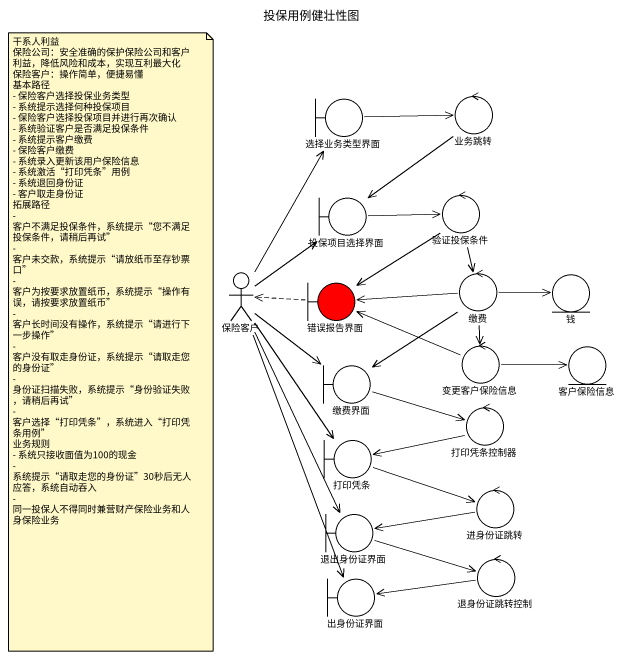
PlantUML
@startuml
title 投保用例健壮性图
boundary 选择业务类型界面
control 业务跳转
boundary 投保项目选择界面
control 验证投保条件
actor 保险客户
boundary 错误报告界面 #FF0000
control 缴费
entity 钱
boundary 缴费界面
control 变更客户保险信息
entity 客户保险信息
control 打印凭条控制器
boundary 打印凭条
control 进身份证跳转
boundary 退出身份证界面
control 退身份证跳转控制
boundary 出身份证界面
选择业务类型界面 -right-> 业务跳转
业务跳转 --> 投保项目选择界面
投保项目选择界面 -right-> 验证投保条件
验证投保条件 --> 错误报告界面
验证投保条件 --> 缴费
保险客户 -up-> 选择业务类型界面
保险客户 -up-> 投保项目选择界面
保险客户 --> 缴费界面
保险客户 --> 打印凭条
保险客户 --> 退出身份证界面
保险客户 --> 出身份证界面
错误报告界面 .left.> 保险客户
缴费 -left-> 错误报告界面
缴费 -right-> 钱
缴费 --> 缴费界面
缴费 --> 变更客户保险信息
缴费界面 -right-> 打印凭条控制器
变更客户保险信息 -left-> 错误报告界面
变更客户保险信息 -right-> 客户保险信息
打印凭条控制器 -left-> 打印凭条
打印凭条 -right-> 进身份证跳转
进身份证跳转 -left-> 退出身份证界面
退出身份证界面 -right-> 退身份证跳转控制
退身份证跳转控制 -left-> 出身份证界面
note as N1
  干系人利益
  保险公司：安全准确的保护保险公司和客户利益，降低风险和成本，实现互利最大化
  保险客户：操作简单，便捷易懂
  基本路径
  - 保险客户选择投保业务类型
  - 系统提示选择何种投保项目
  - 保险客户选择投保项目并进行再次确认
  - 系统验证客户是否满足投保条件
  - 系统提示客户缴费
  - 保险客户缴费
  - 系统录入更新该用户保险信息
  - 系统激活“打印凭条”用例
  - 系统退回身份证
  - 客户取走身份证
  拓展路径
  - 客户不满足投保条件，系统提示“您不满足投保条件，请稍后再试”
  - 客户未交款，系统提示“请放纸币至存钞票口”
  - 客户为按要求放置纸币，系统提示“操作有误，请按要求放置纸币”
  - 客户长时间没有操作，系统提示“请进行下一步操作”
  - 客户没有取走身份证，系统提示“请取走您的身份证”
  - 身份证扫描失败，系统提示“身份验证失败，请稍后再试”
  - 客户选择“打印凭条”，系统进入“打印凭条用例”
  业务规则
  - 系统只接收面值为100的现金
  - 系统提示“请取走您的身份证”30秒后无人应答，系统自动吞入
  - 同一投保人不得同时兼营财产保险业务和人身保险业务
end note
@enduml
